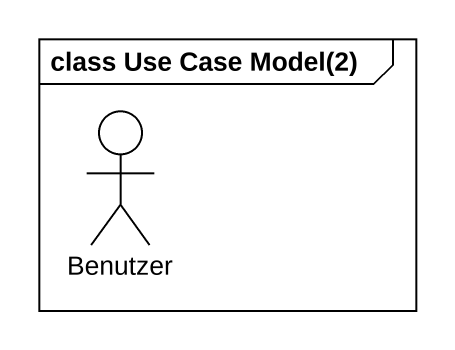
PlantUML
@startuml
mainframe class Use Case Model(2)
actor Benutzer
@enduml
